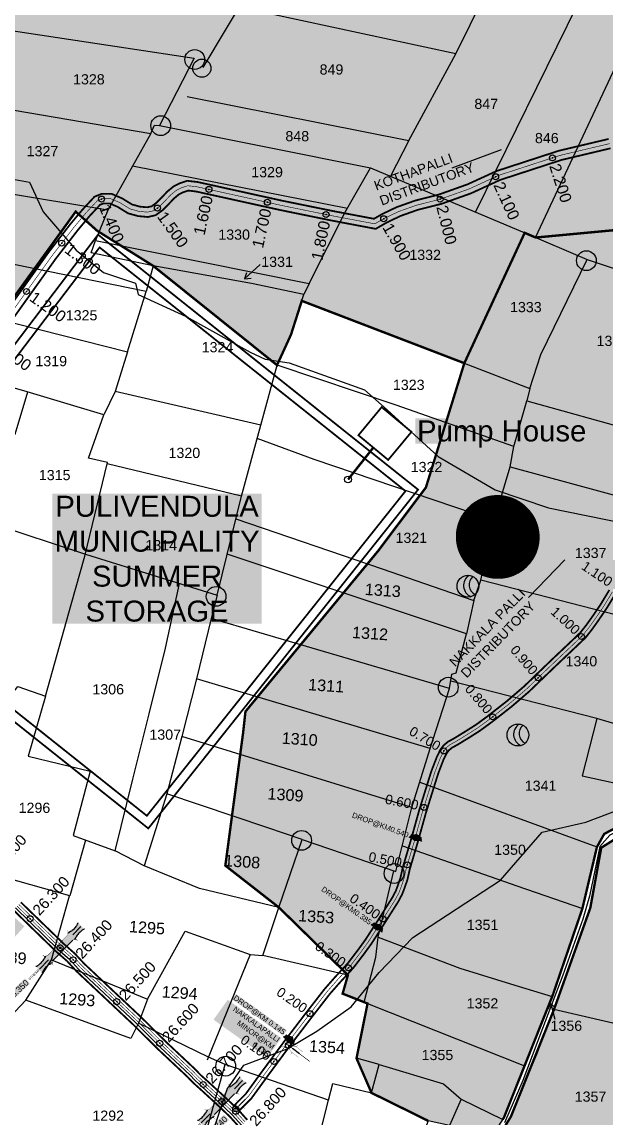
# Model space of a CAD drawing. Header units: millimetres. Extents: x 191342 to 235284, y 1600297 to 1616674.
# Drawn here: x 196787 to 197762, y 1605403 to 1607233 of the extents above; entities that cross this region are included whole.
import ezdxf
from ezdxf.enums import TextEntityAlignment as Align

# ---------------------------------------------------------------- set-up
doc = ezdxf.new("R2010")
doc.units = ezdxf.units.MM
doc.header["$LTSCALE"] = 15
doc.header["$PDMODE"] = 32
doc.header["$PDSIZE"] = 10
doc.linetypes.add('HIDDEN2', pattern=[0.1875, 0.125, -0.0625])
for name, color, linetype in [('BOUNDRY STONES', 240, 'Continuous'), ('CANAL1', 7, 'Continuous'), ('CSMark', 72, 'Continuous'), ('PAPER SIZE', 5, 'Continuous'), ('PLOTS', 7, 'Continuous'), ('PLOTS NO', 7, 'Continuous'), ('ROADS', 1, 'Continuous'), ('STRUCTURE', 5, 'Continuous'), ('text2', 7, 'Continuous'), ('wells', 7, 'Continuous'), ('WUA-10', 3, 'Continuous')]:
    doc.layers.add(name, color=color, linetype=linetype)
doc.styles.get("Standard").update_dxf_attribs({"font": 'arial.ttf'})
doc.dimstyles.get("Standard").update_dxf_attribs({"dimtxt": 0.18, "dimasz": 0.18, "dimexe": 0.18, "dimexo": 0.0625, "dimgap": 0.09, "dimtad": 0, "dimtih": 1, "dimtoh": 1, "dimdec": 4, "dimzin": 0, "dimdsep": 46, "dimtxsty": 'Standard', "dimcen": 0.09, "dimadec": 0, "dimazin": 0, "dimtfac": 1, "dimtdec": 4, "dimtofl": 0, "dimtmove": 0, "dimatfit": 3, "dimfxl": 1, "dimtolj": 1, "dimtzin": 0, "dimarcsym": 0})

# ---------------------------------------------------------------- blocks, each defined once
blk = doc.blocks.new('DROP')
h = blk.add_hatch()
h.set_pattern_fill('ANSI31', color=1, scale=10, angle=45)
h.set_pattern_definition([(90, (-324.4107, -25.7687), (-1.25, 0), [])])
h.paths.add_polyline_path([(-9.9, -4.3), (-13.8, 4.1), (13.8, 4.1), (10.2, -4.3)])
at = {"layer": 'STRUCTURE', "color": 5, "const_width": 0.49}
blk.add_lwpolyline([(-9.9, -4.3), (-13.8, 4.1), (13.8, 4.1), (10.2, -4.3), (-9.9, -4.3)], dxfattribs=at)
at = {"layer": 'STRUCTURE', "color": 5}
blk.add_circle((0, 0), 1.33, dxfattribs=at)
blk = doc.blocks.new('PBC')
at = {"layer": 'STRUCTURE', "color": 5, "insert": (13.6, 8.7), "char_height": 30, "width": 181.057, "attachment_point": 1, "rotation": 325.6347, "bg_fill": 1, "box_fill_scale": 1.1, "bg_fill_color": 7, "bg_fill_true_color": 16777215, "bg_fill_transparency": 0}
blk.add_mtext('{\\fArial|b1|i0|c0|p34;\\C256;PBC}', dxfattribs=at)
at = {"layer": 'PAPER SIZE'}
blk.add_leader([(148.6, -102.5), (80.6, -54.7)], dimstyle='Standard', override={"dimasz": 40, "dimgap": 0.09, "dimtad": 0, "dimtfill": 2, "dimtfillclr": 5}, dxfattribs=at)
blk = doc.blocks.new('SP')
at = {"layer": 'STRUCTURE'}
h = blk.add_hatch(dxfattribs=at)
h.set_pattern_fill('DASH', color=256, scale=8, style=0)
h.set_pattern_definition([(0, (0, 0), (1, 1), [1, -1])])
edge = h.paths.add_edge_path()
edge.add_spline(control_points=[(769825.7, 1706742.1), (769825.3, 1706741.8), (769823.8, 1706740.8), (769820.9, 1706740.3), (769817, 1706739.7), (769811.4, 1706738.9), (769804, 1706739.7), (769798.4, 1706741), (769795.6, 1706741.6)], knot_values=[0, 0, 0, 0, 1.613557, 5.24513, 8.624976, 13.470124, 22.190216, 30.746377, 30.746377, 30.746377, 30.746377], degree=3, periodic=0)
edge.add_line((769795.6, 1706741.6), (769792.6, 1706739.6))
edge.add_line((769792.6, 1706739.6), (769732.6, 1706739.6))
edge.add_line((769732.6, 1706739.6), (769729.6, 1706741.6))
edge.add_spline(control_points=[(769729.6, 1706741.6), (769726.9, 1706740.9), (769721.3, 1706739.5), (769713.9, 1706738.5), (769708.3, 1706739.1), (769704.4, 1706739.6), (769701.5, 1706740), (769700, 1706741), (769699.5, 1706741.3)], knot_values=[0, 0, 0, 0, 8.556161, 17.276253, 22.121402, 25.501247, 29.13282, 30.746377, 30.746377, 30.746377, 30.746377], degree=3, periodic=0)
edge.add_line((769699.5, 1706741.3), (769699.5, 1706722.1))
edge.add_spline(control_points=[(769699.5, 1706722.1), (769700, 1706722.4), (769701.4, 1706723.4), (769704.3, 1706724), (769708.2, 1706724.5), (769713.8, 1706725.3), (769721.2, 1706724.5), (769726.8, 1706723.3), (769729.6, 1706722.6)], knot_values=[0, 0, 0, 0, 1.613557, 5.24513, 8.624976, 13.470124, 22.190216, 30.746377, 30.746377, 30.746377, 30.746377], degree=3, periodic=0)
edge.add_line((769729.6, 1706722.6), (769732.6, 1706724.6))
edge.add_line((769732.6, 1706724.6), (769792.6, 1706724.6))
edge.add_line((769792.6, 1706724.6), (769795.6, 1706722.6))
edge.add_spline(control_points=[(769795.6, 1706722.6), (769798.4, 1706723.3), (769803.9, 1706724.8), (769811.3, 1706725.8), (769817, 1706725.1), (769820.9, 1706724.7), (769823.8, 1706724.2), (769825.2, 1706723.3), (769825.7, 1706723)], knot_values=[0, 0, 0, 0, 8.556161, 17.276253, 22.121402, 25.501247, 29.13282, 30.746377, 30.746377, 30.746377, 30.746377], degree=3, periodic=0)
edge.add_line((769825.7, 1706723), (769825.7, 1706742.1))
h.paths.add_polyline_path([(769764.2, 1706732.1, -1), (769761.1, 1706732.1, -1)], flags=0)
h.paths.add_polyline_path([(769761.1, 1706732.1, 1), (769764.2, 1706732.1, 1)], flags=16)
at = {"layer": 'STRUCTURE', "const_width": 0.628}
for points in [[(769726.6, 1706747.6), (769726.6, 1706743.6), (769732.6, 1706739.6), (769792.6, 1706739.6), (769798.6, 1706743.6), (769798.6, 1706747.6)], [(769726.6, 1706716.6), (769726.6, 1706720.6), (769732.6, 1706724.6), (769792.6, 1706724.6), (769798.6, 1706720.6), (769798.6, 1706716.6)]]:
    blk.add_lwpolyline(points, dxfattribs=at)
at = {"layer": 'STRUCTURE', "color": 3}
blk.add_lwpolyline([(769732.6, 1706724.6), (769792.6, 1706724.6)], dxfattribs=at)
blk.add_lwpolyline([(769732.6, 1706724.6), (769792.6, 1706724.6)], dxfattribs=at)
at = {"layer": 'STRUCTURE', "color": 0}
blk.add_circle((769762.6, 1706732.1), 1.55, dxfattribs=at)
at = {"layer": 'STRUCTURE'}
for points in [[(769699.5, 1706741.3), (769700.9, 1706740.5), (769704.4, 1706739.6), (769707.8, 1706739.2), (769712.6, 1706738.8), (769721.3, 1706739.7), (769729.6, 1706741.6)], [(769699.5, 1706722.1), (769700.9, 1706723), (769704.4, 1706724), (769707.7, 1706724.5), (769712.5, 1706725), (769721.2, 1706724.4), (769729.6, 1706722.6)], [(769825.7, 1706742.1), (769824.3, 1706741.3), (769820.8, 1706740.3), (769817.5, 1706739.8), (769812.7, 1706739.2), (769804, 1706739.9), (769795.6, 1706741.6)], [(769825.7, 1706723), (769824.3, 1706723.8), (769820.8, 1706724.7), (769817.4, 1706725.1), (769812.6, 1706725.5), (769803.9, 1706724.6), (769795.6, 1706722.6)]]:
    blk.add_spline(points, degree=3, dxfattribs=at)
at = {"layer": 'STRUCTURE', "color": 0}
blk.add_text('STREAM', height=5, dxfattribs=at).set_placement((769684.3, 1706732.1), align=Align.MIDDLE_CENTER)
for points in [[(769727.4, 1706732.1), (769700.8, 1706732.1)], [(769824.4, 1706732.1), (769800.5, 1706732.1)]]:
    blk.add_leader(points, dimstyle='Standard', override={"dimasz": 10, "dimgap": 0.09, "dimtad": 0}, dxfattribs=at)
blk = doc.blocks.new('OT')
at = {"layer": 'STRUCTURE', "color": 190}
for points, const_width in [([(769775.2, 1706601.8), (769775.2, 1706597.8), (769769.2, 1706593.8), (769761.8, 1706593.8), (769754.4, 1706593.8), (769748.4, 1706597.8), (769748.4, 1706601.8)], 0.5), ([(769751.4, 1706595.8), (769729.4, 1706595.8)], 0.5), ([(769751.4, 1706579), (769729.4, 1706579)], 0.5), ([(769748.4, 1706573), (769748.4, 1706577), (769754.4, 1706581), (769761.8, 1706581), (769761.8, 1706581), (769761.8, 1706581), (769769.2, 1706581), (769775.2, 1706577), (769775.2, 1706573)], 0.5), ([(769761.8, 1706593.8), (769761.8, 1706581)], 2.5)]:
    blk.add_lwpolyline(points, dxfattribs=dict(at, const_width=const_width))
at = {"layer": 'STRUCTURE', "color": 0}
blk.add_circle((769761.8, 1706587.4), 1.87, dxfattribs=at)
blk.add_leader([(769732.6, 1706587.4), (769753.8, 1706587.4)], dimstyle='Standard', override={"dimasz": 10, "dimgap": 0.09, "dimtad": 0}, dxfattribs=at)

msp = doc.modelspace()

# ---------------------------------------------------------------- hatches: boundary and pattern name
at = {"layer": 'PLOTS NO', "true_color": 0x105689}
h = msp.add_hatch(color=146, dxfattribs=at)
h.dxf.hatch_style = 1
h.paths.add_polyline_path([(195425.9, 1607605.5), (195528.8, 1607582.2), (195780.8, 1607523.3), (195795.6, 1607573.2), (195890, 1607547.4), (195987.8, 1607517.2), (196044.4, 1607456.8), (196107.5, 1607448.4), (196157, 1607439.5), (196177.6, 1607424.9), (196155.7, 1607329.1), (196168.9, 1607318.7), (196166.1, 1607292.3), (196147.5, 1607220.1), (196146.9, 1607150), (196150.2, 1607149), (196164.7, 1607144.6), (196265.3, 1607114.4), (196275.5, 1607145.4), (196296.4, 1607208), (196295.8, 1607260.3), (196305.2, 1607306.2), (196272.5, 1607312.5), (196283.9, 1607361.9), (196310.4, 1607406.6), (196362.5, 1607453.6), (196400.6, 1607433.4), (196485.6, 1607454.8), (196551.7, 1607448.9), (196606.8, 1607430.5), (196720.9, 1607425.1), (196803.5, 1607450.1), (196872.1, 1607482.8), (196998.2, 1607496.2), (197145.1, 1607513.7), (197345.2, 1607477.9), (197466.2, 1607490.9), (197586.9, 1607586.3), (197708.9, 1607598.7), (197786.5, 1607612.9), (197735.5, 1607546.8), (197647, 1607416.1), (198001.8, 1607257.3), (198022.7, 1607134.8), (198028.3, 1607164.4), (198124.6, 1607148.4), (198160.8, 1607144.9), (198178.3, 1607100.5), (198228.3, 1607055.7), (198237.4, 1607041.4), (198217.8, 1607019), (198193, 1607011.4), (198178.3, 1606978), (198157.3, 1606959.9), (198118.6, 1606912), (198062.8, 1606912.1), (197644.8, 1606872.9), (197626.5, 1606880.8), (197525.7, 1606663.1), (197254.3, 1606767.2), (197236.3, 1606710.7), (197213, 1606659.8), (197006.4, 1606825.5), (196912.7, 1606884.2), (196876.9, 1606916.2), (196740.2, 1606727), (196649.8, 1606610.4), (196571, 1606505.9), (196552.9, 1606481.1), (196551.5, 1606477.5), (196385.3, 1606524.5), (196380.5, 1606507.5), (196382.5, 1606496.2), (196370.6, 1606486.9), (196264.5, 1606512.6), (196170.4, 1606544.7), (196117.7, 1606585.9), (196087.8, 1606613.1), (196042.3, 1606639.7), (196004.7, 1606667.1), (195986.5, 1606670.1), (195975.4, 1606667.9), (195966.4, 1606665), (195954, 1606659.3), (195939.6, 1606651.5), (195923.7, 1606642.5), (195901.9, 1606667.1), (195885.9, 1606679.1), (195932.4, 1606801.6), (195964.4, 1606918), (195912.5, 1606915), (195912.2, 1606953.6), (195842.6, 1606972.9), (195776.6, 1607002.7), (195752.8, 1607013.5), (195663.1, 1607045.6), (195692.2, 1607167.9), (195566.6, 1607194.3), (195551.5, 1607197.5), (195547.8, 1607187.4), (195462.6, 1607209.5), (195340.1, 1607242.2), (195384.5, 1607370.9), (195393.9, 1607425), (195406, 1607489.2)])
at = {"layer": 'PLOTS NO', "true_color": 0xc7c8ca}
h = msp.add_hatch(color=9, dxfattribs=at)
h.dxf.hatch_style = 1
h.paths.add_polyline_path([(197576.5, 1605380.2), (197501.2, 1605390.1), (197465.1, 1605398.2), (197370.8, 1605444.7), (197345.7, 1605502.5), (197364.1, 1605593.9), (197358.4, 1605596.2), (197322.5, 1605610.4), (197331.4, 1605641.5), (197216.2, 1605754.3), (197126.7, 1605824.2), (197156.2, 1606044.7), (197160.3, 1606081.5), (197381.5, 1606349.3), (197461.6, 1606455.7), (197525.7, 1606663.1), (197626.5, 1606880.8), (197644.8, 1606872.9), (197853.8, 1606892.5), (198049.7, 1606910.1), (198056.7, 1606796.5), (198096.8, 1606795.7), (198107.8, 1606845.5), (198178.9, 1606839.2), (198356, 1606824.9), (198636.8, 1606803.1), (198638.4, 1606790.3), (198575.7, 1606753), (198444.1, 1606672.3), (198379.2, 1606641.3), (198340.1, 1606620.4), (198280, 1606595.5), (198215.5, 1606573.9), (198191.9, 1606566), (198179.9, 1606558.8), (198131.8, 1606547.7), (198075.5, 1606528.2), (197993.6, 1606503.2), (197933.8, 1606485.6), (197896.8, 1606475.9), (197881.5, 1606468.2), (197857, 1606439.6), (197833.8, 1606393.6), (197807.8, 1606351.4), (197812.7, 1606348.7), (197804.4, 1606308.8), (197797.4, 1606237.9), (197833.9, 1606227.6), (197825.3, 1606169.8), (197913, 1606139.3), (197894.2, 1606026), (197882.5, 1605938.8), (197879.7, 1605917.8), (197827.3, 1605912.9), (197759.3, 1605877.2), (197747.1, 1605855.3), (197722.8, 1605752.4), (197673.3, 1605607.8), (197627.1, 1605492), (197591.8, 1605403.4), (197589.9, 1605400.5)])
at = {"layer": 'PLOTS NO', "true_color": 0x7aafdf}
h = msp.add_hatch(dxfattribs=at)
h.set_pattern_fill('ANSI31', color=143)
h.set_pattern_definition([(45, (0, 0), (-0.088388347648, 0.088388347648), [])])
h.paths.add_polyline_path([(197585.9, 1605376.7), (197603.5, 1605405.1), (197675.3, 1605583.8), (197736, 1605753.4), (197754.3, 1605854.1), (197827.3, 1605899.7), (197863.9, 1605906.7), (197878.2, 1605906.9), (197895.3, 1605914.6), (197907.8, 1605953.9), (197907.6, 1605967.4), (197906.5, 1606034), (197950.2, 1606157.4), (197992, 1606152.1), (197991.4, 1606172.8), (198009.2, 1606158.3), (198041.1, 1606163), (198068.6, 1606274.5), (198068.5, 1606405.8), (198073.1, 1606435.5), (198094.7, 1606439), (198107, 1606514.1), (198107.8, 1606519), (198111.7, 1606524.4), (198169.4, 1606540.1), (198230.1, 1606558.7), (198261, 1606570.5), (198346.7, 1606605.7), (198485.7, 1606674.5), (198647.1, 1606774.3), (198673.8, 1606801), (198698, 1606798.7), (198706.8, 1606740.7), (198715.6, 1606682.6), (198727.5, 1606635.9), (198753.3, 1606597.8), (198897, 1606584.1), (198900.2, 1606584.1), (198902.8, 1606591.6), (198917.7, 1606601.4), (198949.6, 1606617.5), (198954.5, 1606630.1), (198991.9, 1606661.4), (199016.2, 1606674.5), (199040.3, 1606671.4), (199064.3, 1606657.9), (199109.5, 1606654.2), (199127.3, 1606648.5), (199131.1, 1606639.5), (199139.4, 1606633), (199162.7, 1606633.1), (199185.3, 1606630.8), (199205, 1606621.8), (199221, 1606623.4), (199231.7, 1606616), (199244.8, 1606612.8), (199273.4, 1606614.6), (199309.7, 1606614.2), (199326.1, 1606621.8), (199352.6, 1606620.5), (199376.3, 1606605), (199410.6, 1606599.5), (199424.7, 1606595.3), (199413.8, 1606545.9), (199408.6, 1606504), (199390.9, 1606431.8), (199381.9, 1606431.9), (199367.7, 1606405.6), (199364.3, 1606397.4), (199346.3, 1606384.2), (199330.5, 1606368.7), (199318.4, 1606356.4), (199291.5, 1606347.5), (199279.6, 1606336.5), (199256.5, 1606328.5), (199242.7, 1606330.1), (199231.9, 1606329.7), (199212.6, 1606341), (199187.5, 1606339.5), (199157.9, 1606438.7), (199100.1, 1606447.5), (198983.5, 1606468.8), (198962.5, 1606471.2), (198864.7, 1606478.7), (198855.6, 1606469.4), (198882.3, 1606367), (198920.4, 1606260.3), (198919.9, 1606256.2), (198924.9, 1606249.8), (199002.7, 1606050.8), (198925.4, 1606061.5), (198829.8, 1606070), (198809.6, 1606073), (198693.9, 1606084.4), (198687.9, 1606041.4), (198701.2, 1606040.2), (198693.2, 1605951.5), (198680.7, 1605811.2), (198714.8, 1605809.2), (198705.8, 1605754), (198691.8, 1605662.1), (198670.7, 1605556.5), (198763.7, 1605536.7), (198756.7, 1605421.8), (198656.1, 1605412.3), (198611.7, 1605380.8), (198574.4, 1605375.1), (198513.1, 1605322.5), (198371.9, 1605207.6), (198259.8, 1605124.1), (198239.4, 1605113.9), (198211.5, 1605211.8), (198070.2, 1605239.5), (198009.9, 1605249.5), (197828, 1605287), (197834.7, 1605315.1), (197739, 1605330.3)])
at = {"layer": 'text2'}
h = msp.add_hatch(dxfattribs=at)
h.set_pattern_fill('ANSI31', color=5)
h.set_pattern_definition([(45, (6718.03265, -6305.65732), (-0.088388347648, 0.088388347648), [])])
edge = h.paths.add_edge_path()
edge.add_arc((197581.5, 1606373), 69.1, 0, 360)
h.paths.add_polyline_path([(197502.8, 1606341.9), (197660.1, 1606341.9), (197660.1, 1606404), (197502.8, 1606404)], flags=9)

# ---------------------------------------------------------------- linework, layer by layer
at = {"color": 5, "const_width": 3, "elevation": 240.9}
msp.add_lwpolyline([(196914.2, 1606877.7), (197448.5, 1606452), (196998.1, 1605886.3), (196476.6, 1606301.5), (196914.2, 1606877.7)], dxfattribs=at)
msp.add_lwpolyline([(196916.8, 1606856.4), (197427.5, 1606449.6), (196995.7, 1605907.4), (196497.4, 1606304.1)], close=True, dxfattribs=at)
at = {"color": 5, "const_width": 3}
msp.add_lwpolyline([(197387.7, 1606589.7), (197437.5, 1606548.4), (197398.6, 1606501.6), (197348.9, 1606542.8)], close=True, dxfattribs=at)
msp.add_lwpolyline([(197387.7, 1606589.7), (197437.5, 1606548.4), (197398.6, 1606501.6), (197348.9, 1606542.8)], close=True, dxfattribs=at)
at = {"color": 1, "const_width": 4}
msp.add_lwpolyline([(197373.8, 1606522.2), (197331.6, 1606468.9)], dxfattribs=at)
msp.add_lwpolyline([(197373.8, 1606522.2), (197331.6, 1606468.9)], dxfattribs=at)
at = {"color": 5}
msp.add_circle((197331.6, 1606468.9), 5.7, dxfattribs=at)
msp.add_circle((197331.6, 1606468.9), 5.7, dxfattribs=at)
at = {"layer": 'BOUNDRY STONES', "color": 1}
for centre, radius in [((197075.6, 1607170.2), 16.5), ((197087.5, 1607155.6), 15.2), ((197018.8, 1607059.7), 16.5), ((197729.5, 1606834.3), 16.5), ((197111.3, 1606273.7), 16.5), ((197498.9, 1606122.1), 16.5), ((197254.1, 1605866.3), 16.5), ((197408.4, 1605811.1), 16.5), ((197127.3, 1605489.4), 16.5)]:
    msp.add_circle(centre, radius, dxfattribs=at)
at = {"layer": 'CANAL1', "color": 200, "const_width": 3}
for points in [[(196715.6, 1606685.8), (196830.9, 1606847.2), (196867.5, 1606894.8), (196887.7, 1606918.9), (196908.2, 1606941), (196919.9, 1606945.8), (196936.7, 1606945.9), (196954.4, 1606938.3), (196970.7, 1606928.2), (196984, 1606924.5), (196996.2, 1606923.4), (197003.6, 1606925), (197011.8, 1606931), (197021.4, 1606940.7), (197029.7, 1606949.6), (197040.1, 1606958.1), (197049.8, 1606963.2), (197063.3, 1606967.6), (197080.4, 1606965.6), (197221.2, 1606934.5), (197307.1, 1606917), (197374.8, 1606904.2), (197388.6, 1606912.1), (197412.9, 1606923.7), (197443.7, 1606934.6), (197483, 1606944.6), (197531, 1606961.7), (197579.8, 1606984), (197683.5, 1607017.8), (197766.6, 1607037.5)], [(196728.4, 1606676.2), (196843.7, 1606837.7), (196880, 1606884.8), (196899.7, 1606908.4), (196917.5, 1606927.5), (196923.1, 1606929.8), (196933.4, 1606929.9), (196947, 1606924.1), (196964.2, 1606913.4), (196981.1, 1606908.7), (196997.3, 1606907.2), (197010.3, 1606910.2), (197022.3, 1606918.8), (197033, 1606929.7), (197040.7, 1606937.9), (197048.9, 1606944.7), (197056.1, 1606948.4), (197064.9, 1606951.3), (197077.8, 1606949.8), (197217.9, 1606918.9), (197304.1, 1606901.3), (197377.7, 1606887.4), (197396.1, 1606897.9), (197419, 1606908.9), (197448.3, 1606919.3), (197487.7, 1606929.2), (197537.1, 1606946.8), (197585.6, 1606969.1), (197687.8, 1607002.4), (197769.9, 1607021.9)], [(197141.2, 1605423.4), (197160.9, 1605443.2), (197186.7, 1605478.7), (197225.6, 1605531.4), (197260.2, 1605576.7), (197292, 1605617.6), (197309.3, 1605637.4), (197330.9, 1605660.8), (197348.2, 1605683.4), (197360.8, 1605700.8), (197379.9, 1605730.4), (197405, 1605770), (197411, 1605781.3), (197414.2, 1605789.8), (197419, 1605803.6), (197423, 1605821.2), (197436.2, 1605865.8), (197450.2, 1605916.1), (197461.6, 1605952.9), (197470.7, 1605982), (197479.8, 1606005.5), (197485.8, 1606018), (197491.1, 1606024.9), (197498.4, 1606031), (197508.4, 1606036.5), (197527.6, 1606048.3), (197545.1, 1606059.4), (197564.8, 1606073.8), (197597.7, 1606099.6), (197625.2, 1606123.2), (197633.9, 1606131.5), (197646.3, 1606143.6), (197674.4, 1606170.5), (197705.1, 1606199.5), (197719.2, 1606213), (197729.1, 1606225.5), (197740.7, 1606241.7), (197753.7, 1606261), (197767.8, 1606284.4)], [(197149.8, 1605414.9), (197170.1, 1605435.4), (197196.4, 1605471.6), (197235.2, 1605524.2), (197269.7, 1605569.4), (197301.2, 1605610), (197318.3, 1605629.4), (197340.1, 1605653.1), (197357.8, 1605676.2), (197370.7, 1605694), (197390, 1605724), (197415.3, 1605763.9), (197421.9, 1605776.3), (197425.5, 1605785.7), (197430.6, 1605800.3), (197434.6, 1605818.1), (197447.7, 1605862.5), (197461.7, 1605912.7), (197473.1, 1605949.3), (197482.1, 1605978), (197490.8, 1606000.7), (197496.1, 1606011.7), (197499.8, 1606016.6), (197505.2, 1606021.1), (197514.4, 1606026.1), (197534, 1606038.1), (197551.9, 1606049.5), (197572, 1606064.2), (197605.3, 1606090.3), (197633.2, 1606114.3), (197642.2, 1606122.8), (197654.7, 1606135), (197682.7, 1606161.8), (197713.4, 1606190.8), (197728.1, 1606204.9), (197738.7, 1606218.3), (197750.5, 1606234.9), (197763.8, 1606254.5), (197778, 1606278.1)], [(196785.3, 1605763), (196856.6, 1605693.9), (196875.3, 1605677.4), (196890.9, 1605660.6), (196985.8, 1605571.4), (197005.3, 1605552), (197027.7, 1605529.8), (197076.5, 1605484), (197085.4, 1605474.6), (197097, 1605464.3), (197125.4, 1605438.2), (197147.5, 1605417.3), (197163.4, 1605399.5)], [(196772.9, 1605750), (196844.4, 1605680.6), (196862.8, 1605664.5), (196878.1, 1605647.9), (196973.3, 1605558.4), (196992.6, 1605539.2), (197015.2, 1605516.9), (197063.8, 1605471.2), (197072.9, 1605461.7), (197084.9, 1605451), (197113.2, 1605425), (197134.6, 1605404.7), (197150.6, 1605386.9)]]:
    msp.add_lwpolyline(points, dxfattribs=at)
at = {"layer": 'CANAL1', "color": 1, "linetype": 'HIDDEN2', "ltscale": 4, "const_width": 1}
for points in [[(196722, 1606681), (196837.3, 1606842.4), (196873.8, 1606889.8), (196893.7, 1606913.7), (196912.8, 1606934.2), (196921.5, 1606937.8), (196935, 1606937.9), (196950.7, 1606931.2), (196967.4, 1606920.8), (196982.5, 1606916.6), (196996.8, 1606915.3), (197006.9, 1606917.6), (197017.1, 1606924.9), (197027.2, 1606935.2), (197035.2, 1606943.8), (197044.5, 1606951.4), (197052.9, 1606955.8), (197064.1, 1606959.4), (197079.1, 1606957.7), (197219.5, 1606926.7), (197305.6, 1606909.1), (197376.2, 1606895.8), (197392.3, 1606905), (197415.9, 1606916.3), (197446, 1606926.9), (197485.4, 1606936.9), (197534.1, 1606954.2), (197582.7, 1606976.6), (197685.6, 1607010.1), (197768.3, 1607029.7)], [(197145.5, 1605419.2), (197165.5, 1605439.3), (197191.6, 1605475.1), (197230.4, 1605527.8), (197265, 1605573.1), (197296.6, 1605613.8), (197313.8, 1605633.4), (197335.5, 1605657), (197353, 1605679.8), (197365.7, 1605697.4), (197384.9, 1605727.2), (197410.2, 1605767), (197416.5, 1605778.8), (197419.9, 1605787.7), (197424.8, 1605801.9), (197428.8, 1605819.7), (197442, 1605864.1), (197455.9, 1605914.4), (197467.4, 1605951.1), (197476.4, 1605980), (197485.3, 1606003.1), (197491, 1606014.9), (197495.4, 1606020.8), (197501.8, 1606026.1), (197511.4, 1606031.3), (197530.8, 1606043.2), (197548.5, 1606054.5), (197568.4, 1606069), (197601.5, 1606095), (197629.2, 1606118.7), (197638.1, 1606127.1), (197650.5, 1606139.3), (197678.5, 1606166.1), (197709.2, 1606195.1), (197723.6, 1606209), (197733.9, 1606221.9), (197745.6, 1606238.3), (197758.8, 1606257.8), (197772.9, 1606281.2)], [(196779.1, 1605756.5), (196850.5, 1605687.2), (196869.1, 1605671), (196884.5, 1605654.2), (196979.5, 1605564.9), (196999, 1605545.6), (197021.5, 1605523.4), (197070.2, 1605477.6), (197079.2, 1605468.2), (197090.9, 1605457.7), (197119.3, 1605431.6), (197141.1, 1605411), (197157, 1605393.2)]]:
    msp.add_lwpolyline(points, dxfattribs=at)
at = {"layer": 'CANAL1', "color": 5}
msp.add_lwpolyline([(196776.3, 1605753.6), (196847.8, 1605684.3), (196866.3, 1605668.1), (196881.7, 1605651.4), (196976.8, 1605562), (196996.2, 1605542.8), (197018.7, 1605520.5), (197067.4, 1605474.8), (197076.4, 1605465.3), (197088.2, 1605454.7), (197116.6, 1605428.7), (197138.2, 1605408.2), (197154.2, 1605390.4)], dxfattribs=at)
at = {"layer": 'CANAL1', "color": 5, "const_width": 1}
msp.add_lwpolyline([(196781.9, 1605759.4), (196853.2, 1605690.2), (196871.8, 1605673.8), (196887.4, 1605657), (196982.3, 1605567.8), (197001.8, 1605548.5), (197024.2, 1605526.2), (197073, 1605480.4), (197081.9, 1605471.1), (197093.6, 1605460.6), (197122, 1605434.5), (197143.9, 1605413.8), (197159.9, 1605396)], dxfattribs=at)
at = {"layer": 'CANAL1', "color": 1, "linetype": 'HIDDEN2', "ltscale": 4, "const_width": 1, "elevation": 72}
msp.add_lwpolyline([(197229.2, 1605526.1), (197267.5, 1605497.3)], dxfattribs=at)
at = {"layer": 'PLOTS'}
for points in [[(197511.7, 1607179.5), (197583.4, 1607325.2)], [(197165.3, 1607284.9), (197089.4, 1607157)], [(197433.2, 1607034.9), (197511.7, 1607179.5), (197149, 1607257.5)], [(197714.1, 1607260.9), (197544.1, 1606915.6)], [(196732.1, 1607224), (197074.8, 1607172.3), (197017, 1607059.9), (197369.3, 1606989.3), (197626.5, 1606880.8), (197730.8, 1606836), (197816.6, 1606807.8), (197870.8, 1606793.5), (198015.5, 1606765.3), (198020.4, 1606796.4), (198096.8, 1606795.7), (198107.8, 1606845.5), (198356, 1606824.9), (198713.3, 1606797.5), (198722.2, 1606696.5), (198740.3, 1606633.3), (198805.6, 1606543.4), (198865.2, 1606472.6), (198907.7, 1606329.3), (199143.8, 1606289.3), (199220.6, 1606276.3), (199217.6, 1606258.4), (199614.6, 1606162.2)], [(197644.8, 1606872.9), (197807.7, 1607221)], [(196659.5, 1607105.2), (197002.2, 1607046.7), (197008.3, 1607060.4), (197017, 1607059.9)], [(197062.7, 1607108.6), (197433.2, 1607034.9), (197402.5, 1606975.3)], [(197002.2, 1607046.7), (196971.7, 1606992.2), (196930.7, 1606918.6), (196578.2, 1606977.2)], [(197330.4, 1606921.6), (196971.7, 1606992.2)], [(196930.7, 1606918.6), (196909.7, 1606867.8), (197266.9, 1606796.2), (197327.3, 1606916.3), (197369.3, 1606989.3)], [(197254.3, 1606767.2), (197525.7, 1606663.1), (197626.5, 1606880.8)], [(197006.4, 1606825.5), (196994.4, 1606782.9), (196636.7, 1606855.6), (196522.3, 1606878.9)], [(197266.9, 1606796.2), (197257.7, 1606777.9), (197170.2, 1606796.2), (197006.4, 1606825.5), (196902.7, 1606847.5), (196909.7, 1606867.8)], [(197525.7, 1606663.1), (197635.2, 1606621.1), (197653.5, 1606677.8), (197730.8, 1606836)], [(196487, 1606803.1), (196963.2, 1606682.3), (196994.4, 1606782.9)], [(197635.2, 1606621.1), (197630.2, 1606600.4), (197814.5, 1606548.9), (197851.9, 1606708.1), (197870.8, 1606793.5)], [(197185.9, 1606559.5), (197213, 1606659.8), (197236.3, 1606710.7), (197257.7, 1606777.9)], [(196963.2, 1606682.3), (196942.6, 1606615.7), (196924.1, 1606576.7), (196796.1, 1606615.4), (196450.4, 1606714.1)], [(196424.3, 1606643.9), (196775.8, 1606544.7), (196797.1, 1606615.1)], [(197608.4, 1606524.2), (197412.1, 1606593.1), (197213, 1606659.8)], [(197153.9, 1606441.3), (197185.9, 1606559.5), (196942.6, 1606615.7)], [(197575.6, 1606400.3), (197602.3, 1606490.3), (197608.4, 1606524.2), (197630.2, 1606600.4)], [(196576.8, 1606167.7), (196633.2, 1606146.3), (196762.8, 1606100.8), (196780.2, 1606123.3), (196826.6, 1606107.4), (196869.2, 1606260), (196892.3, 1606341.1), (196929.7, 1606497.2), (196898.1, 1606504.7), (196924.1, 1606576.7)], [(197541.8, 1606266.6), (197553.5, 1606300.6), (197575.6, 1606400.3), (197275.1, 1606502.4), (197179.8, 1606537.1)], [(196733.9, 1606396.3), (196893.3, 1606344.3), (197112.9, 1606275.7), (197153.9, 1606441.3), (196929.3, 1606495.1)], [(197602.3, 1606490.3), (197954.5, 1606394.3)], [(197144.5, 1606403.4), (197388.3, 1606319.5), (197488.2, 1606285.1), (197541.8, 1606266.6), (197529.2, 1606211.4)], [(197501.2, 1606120.1), (197504.7, 1606143.9), (197512.1, 1606146.2), (197529.2, 1606211.4), (197236.7, 1606308.5), (197129.8, 1606344)], [(197112.9, 1606275.7), (197103.2, 1606236.7), (197078.3, 1606136.3), (197054.3, 1606039.6), (197028.8, 1605944.3), (196991.3, 1605823.7), (196942.8, 1605848.9), (196972.4, 1605968.3), (196999.5, 1606077.7), (197026.6, 1606187.1), (197049.9, 1606295.4)], [(197797.4, 1606237.9), (197553.5, 1606300.6)], [(197467.5, 1606016.6), (197501.2, 1606120.1), (197103.2, 1606236.7)], [(196893.3, 1605866.9), (196867.1, 1605773.7), (196758.3, 1605804.2), (196699.5, 1605690.3), (196638.8, 1605706.7), (196592.1, 1605719.4), (196600.1, 1605776.4), (196580.5, 1605779.2), (196584.8, 1605807.8), (196519.5, 1605826.8), (196552.2, 1605928.7), (196567.1, 1605975.1), (196561.2, 1605994.8), (196611.8, 1606094.4), (196637.4, 1606144.8)], [(197438.1, 1605921), (197468.5, 1606020), (197078.3, 1606136.3)], [(197747.1, 1606070), (197503, 1606132)], [(196826.6, 1606107.4), (196797.4, 1606007), (196901.3, 1605981.7), (196872.8, 1605874.4), (196942.8, 1605848.9)], [(197894.2, 1606026), (197747.1, 1606070), (197722.7, 1605974), (197882.5, 1605938.8)], [(197254.7, 1605868), (197411.6, 1605814.2), (197438.1, 1605921), (197054.3, 1606039.6)], [(197451.2, 1605963.7), (197747.1, 1605855.3)], [(197216.2, 1605754.3), (197254.7, 1605868), (197196, 1605887.9), (197028.8, 1605944.3)], [(197879.7, 1605917.8), (197827.3, 1605912.9), (197799.2, 1605895.8), (197759.3, 1605877.2), (197747.1, 1605855.3), (197723, 1605752.7), (197673.3, 1605607.8), (197627.1, 1605492), (197591.8, 1605403.4), (197526.1, 1605301.3), (197509.2, 1605290.9), (197442.3, 1605158.9), (197394.3, 1605056), (197400.9, 1605036.2), (197371.7, 1604926.8), (197367.1, 1604928), (197324.1, 1605004.8), (197233.9, 1605020.6), (197270.5, 1605118.2), (197194.1, 1605142.5), (197217.3, 1605197.1), (197055.3, 1605238.9)], [(197376.5, 1604913.8), (197402.3, 1604971.4), (197414.6, 1605036.9), (197404.1, 1605051.1), (197457.1, 1605158.5), (197495.9, 1605237.1), (197519.1, 1605284.1), (197529, 1605284.4), (197585.9, 1605376.7), (197603.5, 1605405.1), (197646.6, 1605509.4), (197689.3, 1605620), (197723.5, 1605717.6), (197736, 1605753.4), (197754.3, 1605854.1), (197758.9, 1605858.4), (197827.3, 1605899.7), (197863.9, 1605906.7), (197878.2, 1605906.9)], [(197878.2, 1605906.9), (197873.8, 1605741.7), (197866.4, 1605649.6), (197857.8, 1605541.6), (197675.3, 1605583.8)], [(197422.3, 1605857.3), (197613.6, 1605790.5), (197722.8, 1605752.4)], [(196996.6, 1605601.2), (197059.4, 1605714.9), (197167.9, 1605675.6), (197189.3, 1605674.2), (197216.2, 1605754.3), (197083.3, 1605786), (196991.3, 1605823.7)], [(197358.4, 1605596.2), (197377.9, 1605671.5), (197381.8, 1605705), (197407.8, 1605815.5)], [(196793.5, 1605599.5), (196836.4, 1605667), (196866.3, 1605773.9)], [(197381.8, 1605705), (197518.2, 1605652.7), (197610.1, 1605624.6), (197672.4, 1605605.6)], [(197167.9, 1605675.6), (197096.4, 1605499.3)], [(197299.1, 1605432.6), (197305.9, 1605460.5), (197370.8, 1605444.7), (197383.7, 1605492.1), (197345.7, 1605502.5), (197364.1, 1605593.9), (197322.5, 1605610.4), (197331.4, 1605641.5), (197189.3, 1605674.2)], [(196836.4, 1605667), (196996.6, 1605601.2), (196981.5, 1605561.1)], [(196654.9, 1605460.7), (196666.3, 1605437.2), (196737.7, 1605392.8), (196816.6, 1605348.7), (196847.4, 1605331.5), (196883.1, 1605302.3), (196944.2, 1605252.7), (197038.3, 1605191.3), (197055.3, 1605238.9), (197089.7, 1605361.1), (197126.6, 1605492.2), (197098.5, 1605504.2), (196981.5, 1605561.1), (196969.2, 1605535.7), (196793.5, 1605599.5), (196766.7, 1605571), (196750, 1605547.6)], [(197364.1, 1605593.9), (197626.4, 1605490.1)], [(197217.3, 1605197.1), (197251.3, 1605276.7), (197260.1, 1605277.7), (197299.1, 1605432.6), (197126.6, 1605492.2)], [(197383.7, 1605492.1), (197491.2, 1605459.7), (197520.3, 1605434.2), (197589.9, 1605400.5)], [(197520.3, 1605434.2), (197501.2, 1605390.1), (197465.1, 1605398.2), (197435.7, 1605321.4), (197401.8, 1605329), (197358.7, 1605232.2), (197337, 1605167.5), (197306.5, 1605098.8), (197266.7, 1605108)]]:
    msp.add_lwpolyline(points, dxfattribs=at)
at = {"layer": 'PLOTS NO'}
for points in [[(197158.7, 1606803.9), (197184.6, 1606827.8)], [(197162.1, 1606814), (197158.7, 1606803.9), (197169.6, 1606805)], [(197665.9, 1605584.8), (197670.2, 1605593.3), (197675.5, 1605588.8)], [(197670.2, 1605593.3), (197677, 1605568)]]:
    msp.add_lwpolyline(points, dxfattribs=at)
at = {"layer": 'ROADS', "color": 1}
for points in [[(196643.8, 1607090.3), (196656.4, 1607050.9), (196662.4, 1607003.1), (196687.9, 1606986.4), (196769.4, 1606971), (196800, 1606965.2), (196822.4, 1606915.8), (196877.5, 1606851.8), (196923.3, 1606814.6), (196976.6, 1606796.8), (196981.1, 1606777.6), (197061.5, 1606740.8), (197168.3, 1606681.3), (197193.4, 1606670), (197233.4, 1606663.7), (197358.9, 1606618.6), (197396.7, 1606585), (197481.8, 1606507.5), (197577.3, 1606451.4), (197666.4, 1606421.6), (197762.2, 1606402.1), (197815, 1606391.4), (197849, 1606366.5), (197882.6, 1606343.8)], [(197953.3, 1606168.8), (197929.3, 1606117.6), (197908.7, 1606061.4), (197899.9, 1606021.1), (197899, 1605962.1), (197887.3, 1605919.4), (197870.6, 1605910.2), (197834.6, 1605908.8), (197768.6, 1605875.2), (197752, 1605856), (197734.8, 1605773.4), (197723.8, 1605734.9), (197690.3, 1605641.2), (197656.3, 1605552), (197623.3, 1605465.6), (197593, 1605395)], [(196788, 1605201.7), (196886.8, 1605283.8), (196911.8, 1605304.5), (196952.3, 1605320.2), (197057.8, 1605323.9), (197087, 1605323), (197129.9, 1605451.2), (197157.6, 1605491), (197229.7, 1605518.4), (197279.7, 1605547.9), (197337, 1605588.5), (197383.8, 1605645.8), (197439.8, 1605703.9), (197586.2, 1605800.1), (197655.5, 1605879.9), (197728.5, 1605896.6), (197802.3, 1605924.4), (197810, 1605977.9), (197820.3, 1605988), (197879.7, 1606038.9), (197919, 1606089.5)]]:
    msp.add_lwpolyline(points, dxfattribs=at)
at = {"layer": 'text2', "color": 3}
for p in [(197672.8, 1607005.9), (197577.9, 1606974.4), (197099.3, 1606953.3), (196920, 1606937.2), (197196.9, 1606931.7), (197485.3, 1606936.9), (197013.2, 1606922.1), (197294.8, 1606911.3), (197391.1, 1606904.3), (196853.6, 1606863.6), (196794.7, 1606782.8), (197445, 1605871), (197380.9, 1605721.4, 74), (197232, 1605524, 72), (197234, 1605534, 73), (197144, 1605414, 71)]:
    msp.add_point(p, dxfattribs=at)
at = {"layer": 'text2', "color": 2, "linetype": 'Continuous'}
for p in [(197721.3, 1606206.7), (197648.9, 1606137.8), (197573.1, 1606072.7), (197491.5, 1606015.6), (197458.2, 1605921.5), (197430.5, 1605825.4), (196800.8, 1605735.5), (197389.9, 1605735.1), (196851, 1605687, 97), (196872.7, 1605667), (197332.3, 1605653.5), (196945.3, 1605597.1), (197268, 1605577), (197017.2, 1605527.6), (197207.8, 1605497.1), (197089.8, 1605458.7), (197121, 1605430), (197144, 1605418, 92)]:
    msp.add_point(p, dxfattribs=at)
at = {"layer": 'wells', "color": 0}
for centre in [(197531.7, 1606290.7), (197615.2, 1606042.3)]:
    msp.add_circle(centre, 18.2, dxfattribs=at)
for centre, radius, start, end in [((197544.4, 1606291.8), 20, 122.097, 248.1231), ((197551.9, 1606293), 18.2, 130.4354, 242.4902), ((197628, 1606043.4), 20, 122.097, 248.1231), ((197635.5, 1606044.6), 18.2, 130.4354, 242.4902)]:
    msp.add_arc(centre, radius, start, end, dxfattribs=at)
at = {"layer": 'WUA-10', "color": 15, "const_width": 4}
for points in [[(198001.8, 1607257.3), (198022.7, 1607134.8), (198028.3, 1607164.4), (198124.6, 1607148.4), (198160.8, 1607144.9), (198178.3, 1607100.5), (198228.3, 1607055.7), (198237.4, 1607041.4), (198217.8, 1607019), (198193, 1607011.4), (198178.3, 1606978), (198157.3, 1606959.9), (198118.6, 1606912), (198062.8, 1606912.1), (197644.8, 1606872.9), (197626.5, 1606880.8), (197525.7, 1606663.1), (197254.3, 1606767.2), (197236.3, 1606710.7), (197213, 1606659.8), (197006.4, 1606825.5), (196912.7, 1606884.2), (196876.9, 1606916.2), (196740.2, 1606727)], [(197465.1, 1605398.2), (197370.8, 1605444.7), (197345.7, 1605502.5), (197364.1, 1605593.9), (197358.4, 1605596.2), (197322.5, 1605610.4), (197331.4, 1605641.5), (197216.2, 1605754.3), (197126.7, 1605824.2), (197156.2, 1606044.7), (197160.3, 1606081.5), (197381.5, 1606349.3), (197461.6, 1606455.7), (197525.7, 1606663.1), (197626.5, 1606880.8), (197644.8, 1606872.9), (197853.8, 1606892.5)], [(197827.3, 1605912.9), (197759.3, 1605877.2), (197747.1, 1605855.3), (197722.8, 1605752.4), (197673.3, 1605607.8), (197627.1, 1605492), (197591.8, 1605403.4), (197589.9, 1605400.5)], [(197585.9, 1605376.7), (197603.5, 1605405.1), (197675.3, 1605583.8), (197736, 1605753.4), (197754.3, 1605854.1), (197827.3, 1605899.7)]]:
    msp.add_lwpolyline(points, dxfattribs=at)

# ---------------------------------------------------------------- block references
at = {"layer": 'PAPER SIZE', "rotation": 352.0284551259275}
msp.add_blockref('PBC', (196638.5, 1605837.8), dxfattribs=at)
at = {"layer": 'STRUCTURE', "color": 0}
for name, p, xscale, yscale, zscale, rotation in [('SP', (745408.4, 211920.5, 97), 0.7999999999999998, 0.7999999999999998, 0.7999999999999998, 45.75967713441996), ('OT', (1346029.9, 2236161.5, 72), 0.7, 0.7, 0.7, 143.0427885616941), ('SP', (745678.4, 211663.6), 0.7999999999999998, 0.7999999999999998, 0.7999999999999998, 45.75967713441996), ('OT', (-264720.8, 2831843.5), 0.7, 0.7, 0.7, 224.9140762014686)]:
    msp.add_blockref(name, p, dxfattribs=dict(at, xscale=xscale, yscale=yscale, zscale=zscale, rotation=rotation))
at = {"layer": 'text2', "color": 2, "linetype": 'Continuous'}
for p, xscale, yscale, zscale, rotation in [((197445.1, 1605871.1), 0.7999999999999999, 0.7999999999999999, 0.7999999999999999, 162.6613691258127), ((197381, 1605721.5, 74), 0.8, 0.8, 0.8, 147.3320480024837), ((197234, 1605534, 73), 0.8, 0.8, 0.8, 143.3003233852891)]:
    msp.add_blockref('DROP', p, dxfattribs=dict(at, xscale=xscale, yscale=yscale, zscale=zscale, rotation=rotation))

# ---------------------------------------------------------------- texts
at = {"layer": 'CSMark', "color": 1}
for s, height, rotation, p in [('2.200', 19, 288.0303, (197676.2, 1606995.4)), ('2.100', 19, 294.6539, (197582.5, 1606964.4)), ('1.400', 19, 292.4794, (196924.2, 1606927.1)), ('2.000', 19, 284.2087, (197488, 1606926.2)), ('1.500', 19, 305.789, (197019.6, 1606913.2)), ('1.900', 19, 299.72, (197396.6, 1606894.7)), ('1.300', 19, 322.4144, (196862.4, 1606856.9)), ('1.200', 19, 324.4548, (196803.7, 1606776.4)), ('1.100', 19, 324.4548, (196745.6, 1606695.1)), ('1.100', 16, 326.0588, (197724.2, 1606327)), ('1.000', 16, 317.7147, (197673.8, 1606252.1)), ('0.900', 16, 310.5765, (197607.4, 1606188.7)), ('0.800', 16, 310.5765, (197531.6, 1606123.6)), ('0.700', 16, 328.9686, (197436.1, 1606050.9)), ('0.600', 16, 349.0677, (197394, 1605935.6)), ('26.200', 18, 47.646, (196738.1, 1605815.3)), ('0.500', 16, 349.0677, (197366.3, 1605839.5)), ('26.300', 18, 47.646, (196809.7, 1605745.5)), ('0.400', 16, 325.0284, (197337.1, 1605772.3, 74)), ('26.400', 18, 47.646, (196881.3, 1605673.2, 96)), ('0.300', 16, 325.0284, (197279.4, 1605692.4)), ('26.500', 18, 47.646, (196953.9, 1605603.3, 96)), ('0.200', 16, 325.0284, (197215.1, 1605615.9)), ('26.600', 18, 47.646, (197025.8, 1605533.7, 96)), ('0.100', 16, 325.0284, (197154.9, 1605536.1)), ('26.700', 18, 47.646, (197098.4, 1605464.8, 96)), ('26.800', 18, 47.646, (197171.6, 1605393.7, 96))]:
    msp.add_text(s, height=height, rotation=rotation, dxfattribs=at).set_placement(p, align=Align.MIDDLE_LEFT)
for s, rotation, p in [('1.600', 77.528, (197096.9, 1606942.5)), ('1.700', 77.528, (197194.6, 1606920.9)), ('1.800', 78.4614, (197292.6, 1606900.5))]:
    msp.add_text(s, height=19, rotation=rotation, dxfattribs=at).set_placement(p, align=Align.MIDDLE_RIGHT)
at = {"layer": 'PLOTS NO'}
for s, p in [('849', (197284.1, 1607145)), ('1328', (196872.5, 1607128.6)), ('847', (197542.5, 1607087.6)), ('848', (197227, 1607033.7)), ('846', (197643.6, 1607030.5)), ('1327', (196795, 1607008.7)), ('1329', (197170, 1606973.6)), ('1330', (197115, 1606869.3)), ('1332', (197433.9, 1606835.5)), ('1331', (197186.7, 1606823.9)), ('1325', (196860.3, 1606734.6)), ('1333', (197602, 1606748.3)), ('1324', (197087.2, 1606681.3)), ('1334', (197746.5, 1606691.9)), ('1319', (196809.6, 1606658)), ('1323', (197406.5, 1606618.5)), ('1320', (197031.9, 1606504.8)), ('1322', (197436.2, 1606481.3)), ('1315', (196815.4, 1606467.8)), ('1314', (196993.3, 1606350.7)), ('1321', (197410.8, 1606363)), ('1337', (197710.3, 1606337.8)), ('1340', (197694.7, 1606156.9)), ('1306', (196904.7, 1606110.1)), ('1307', (196999.9, 1606034.4)), ('1341', (197626.6, 1605949.1)), ('1296', (196781.6, 1605912.2)), ('1350', (197575.6, 1605842.2)), ('1351', (197529.7, 1605716.8)), ('1352', (197529.6, 1605585.7)), ('1356', (197669.6, 1605548.3)), ('1355', (197454.4, 1605499.5)), ('1357', (197710, 1605430)), ('1292', (196904.7, 1605398.2))]:
    msp.add_text(s, height=17, dxfattribs=at).set_placement(p)
at = {"layer": 'PLOTS NO', "color": 1}
msp.add_text('TC6', height=40, dxfattribs=at).set_placement((197581.5, 1606373), align=Align.MIDDLE_CENTER)
at = {"layer": 'PLOTS NO'}
for s, p in [('1313', (197359.1, 1606276.2)), ('1312', (197337.8, 1606204.3)), ('1311', (197264.5, 1606117.1)), ('1310', (197220.3, 1606027.8)), ('1309', (197196.6, 1605934.9)), ('1308', (197124.3, 1605823.3)), ('1353', (197247.8, 1605731.4)), ('1295', (196965.4, 1605713.1)), ('1289', (196734.3, 1605663.3)), ('1294', (197019.9, 1605604.2)), ('1293', (196848.9, 1605593)), ('1354', (197265.9, 1605513.6))]:
    msp.add_text(s, height=19.32, rotation=356.1919, dxfattribs=at).set_placement(p)
at = {"layer": 'STRUCTURE', "color": 5, "attachment_point": 1, "bg_fill": 1, "box_fill_scale": 1.1, "bg_fill_color": 7, "bg_fill_true_color": 16777215, "bg_fill_transparency": 0}
for s, insert, char_height, width, rotation in [('{\\C1;KOTHAPALLI\\PDISTRIBUTORY}', (197373.1, 1606966.1), 16, 216.984, 20.3238), ('{\\C1;NAKKALA PALLI\\PDISTRIBUTORY}', (197499, 1606166.2), 16, 259.533, 45.8359), ('\\pxqc;DROP@KM0.540', (197340.7, 1605913.3, -74), 9, 98.998, 339.819), ('\\pxqc;DROP@KM0.385', (197291.5, 1605789.9), 9, 98.998, 324.4897), (' SP@ KM26.350', (196717.2, 1605562.7), 10, 103.695, 43.7252), ('\\pxqr;NAKKALAPALLI MINOR@KM 0.135', (197130.9, 1605598.9), 9, 108.072, 324.4897), ('\\pxqc;DROP@KM 0.145', (197144.7, 1605608.5), 9, 102.393, 324.4897), ('\\pxqr;{\\C1; NAKKALAPALLI DISTRIBUTORY @ KM 26.740}', (196905.3, 1605197.3), 10, 303.211, 43.7252)]:
    msp.add_mtext(s, dxfattribs=dict(at, insert=insert, char_height=char_height, width=width, rotation=rotation))
at = {"layer": 'STRUCTURE', "color": 5, "char_height": 35, "attachment_point": 1, "bg_fill": 1, "box_fill_scale": 1.1, "bg_fill_color": 7, "bg_fill_true_color": 16777215, "bg_fill_transparency": 0}
for s, insert, width in [('\\pxqc;Pump House', (197447.6, 1606567.5), 280.971), ('\\pxqc;PULIVENDULA MUNICIPALITY\\PSUMMER STORAGE ', (196841.6, 1606441.7), 342.28)]:
    msp.add_mtext(s, dxfattribs=dict(at, insert=insert, width=width))

# ---------------------------------------------------------------- leaders
at = {"layer": 'PAPER SIZE', "color": 1}
for points in [[(197587, 1607019.3), (197505, 1606988.5)], [(197693.4, 1606334.7), (197632.6, 1606271.6)]]:
    msp.add_leader(points, dimstyle='Standard', override={"dimasz": 40, "dimgap": 0.09, "dimtad": 0, "dimtfill": 2, "dimtfillclr": 5}, dxfattribs=at)

doc.saveas('drawing.dxf')
